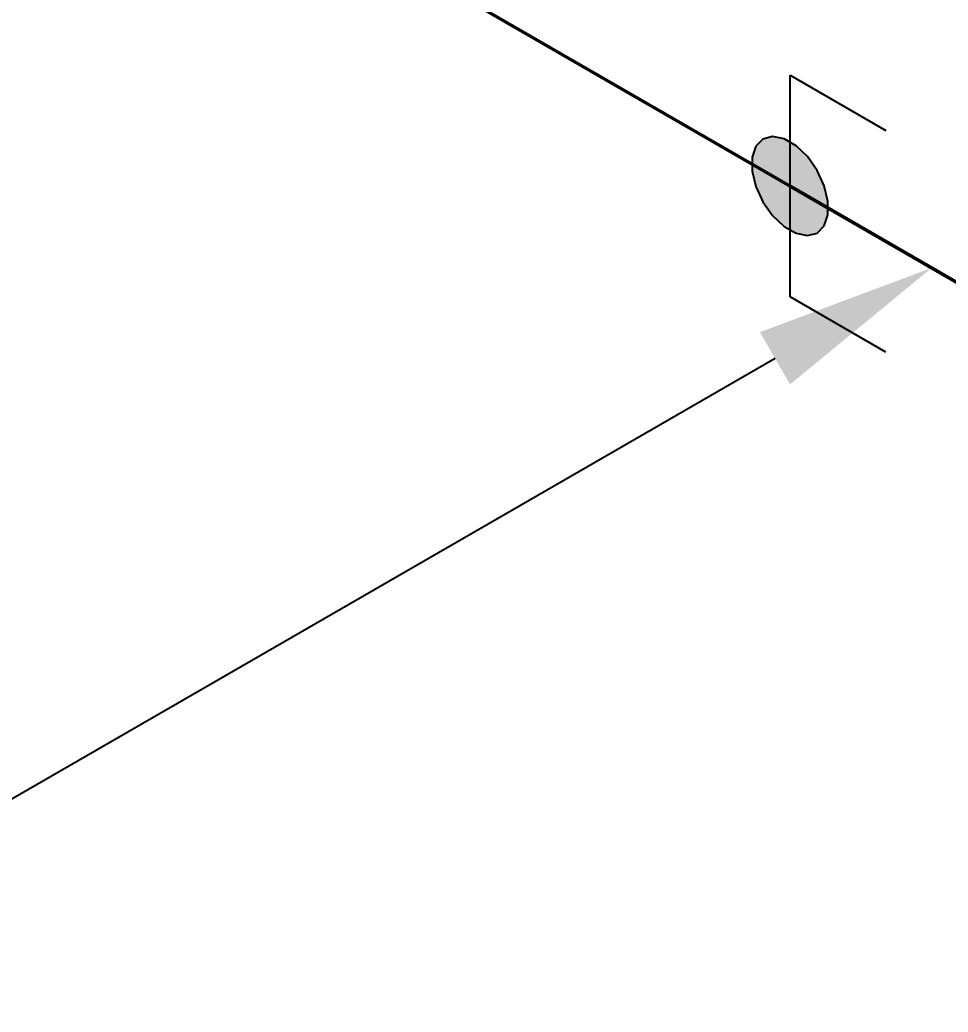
# Model space of a CAD drawing. Header units: millimetres. Extents: x 0 to 594, y 0 to 420.
# Drawn here: x 194.83 to 207.65, y 315.28 to 328.99 of the extents above; entities that cross this region are included whole.
import ezdxf

# ---------------------------------------------------------------- set-up
doc = ezdxf.new("R2010")
doc.units = ezdxf.units.MM
doc.header["$LTSCALE"] = 0.25
doc.layers.add('용접', color=1, linetype='Continuous')
doc.layers.add('치수', color=1, linetype='Continuous')
doc.layers.add('파이프 작은 보어', color=30, linetype='Continuous', lineweight=50)
doc.styles.add('AdskIsoMetric', font='arial.ttf', dxfattribs={"width": 0.8, "height": 2.5})
doc.styles.add('AdskIsoMetric-30', font='arial.ttf', dxfattribs={"width": 0.8, "height": 2.5})
doc.dimstyles.new('AdskIsoMetric', dxfattribs={"dimtxt": 2.5, "dimasz": 2.5, "dimexe": 1, "dimexo": 2, "dimgap": 0.8, "dimtad": 1, "dimdec": 0, "dimrnd": 1, "dimzin": 0, "dimdsep": 46, "dimtxsty": 'AdskIsoMetric', "dimcen": 0, "dimclrt": 7, "dimadec": 0, "dimazin": 0, "dimtfac": 1, "dimtdec": 0, "dimtmove": 1, "dimatfit": 3, "dimfxl": 0, "dimfrac": 2, "dimtolj": 1, "dimtzin": 0, "dimarcsym": 0})

# ---------------------------------------------------------------- blocks, each defined once
blk = doc.blocks.new('*D83')
at = {"layer": 'Defpoints', "color": 0}
for p in [(220.417, 318.066), (179.131, 309.23), (192.122, 301.73)]:
    blk.add_point(p, dxfattribs=at)
at = {"layer": '치수', "color": 0, "lineweight": -2}
for p, q in [((205.262, 324.316), (181.296, 310.48)), ((190.122, 302.885), (178.131, 309.808))]:
    blk.add_line(p, q, dxfattribs=at)
at = {"layer": '치수', "color": 0}
for points in [[(205.053, 324.677), (205.47, 323.956), (207.427, 325.566)], [(181.088, 310.841), (181.505, 310.119), (179.131, 309.23)]]:
    blk.add_solid(points, dxfattribs=at)
at = {"layer": '치수', "color": 7, "insert": (191.013, 318.707), "char_height": 2.5, "attachment_point": 5, "rotation": 30, "style": 'AdskIsoMetric-30'}
blk.add_mtext('\\A1;909', dxfattribs=at)
blk = doc.blocks.new('*D84')
at = {"layer": 'Defpoints', "color": 0}
for p in [(220.417, 333.066), (200.166, 329.758), (220.417, 318.066)]:
    blk.add_point(p, dxfattribs=at)
at = {"layer": '치수', "color": 0, "lineweight": -2}
for p, q in [((202.331, 343.508), (218.252, 334.316)), ((220.417, 320.376), (220.417, 334.221))]:
    blk.add_line(p, q, dxfattribs=at)
at = {"layer": '치수', "color": 0}
for points in [[(202.54, 343.869), (202.123, 343.147), (200.166, 344.758)], [(218.46, 334.677), (218.044, 333.956), (220.417, 333.066)]]:
    blk.add_solid(points, dxfattribs=at)
at = {"layer": '치수', "color": 7, "insert": (210.512, 341.402), "char_height": 2.5, "attachment_point": 5, "rotation": 330, "style": 'AdskIsoMetric-30'}
blk.add_mtext('\\A1;499', dxfattribs=at)
blk = doc.blocks.new('엘보우-5-Iso2DSkew180')
at = {"color": 0, "linetype": 'ByBlock', "lineweight": -2, "extrusion": (-0.707107, -0.408248, 0.57735)}
for p, q in [((0, 6.124), (0, 0)), ((0, 0), (5.303, -3.062)), ((0, 0), (0, 0))]:
    blk.add_line(p, q, dxfattribs=at)
blk = doc.blocks.new('SocketWeld-2-IsoRight')
blk.add_hatch(color=256).paths.add_polyline_path([(0.00553, -0.04352), (0.00575, -0.04356), (0.00596, -0.0436), (0.00617, -0.04365), (0.00639, -0.04369), (0.0066, -0.04373), (0.00682, -0.04378), (0.00703, -0.04382), (0.00725, -0.04386), (0.00746, -0.04391), (0.00768, -0.04395), (0.00789, -0.04399), (0.00811, -0.04404), (0.00832, -0.04408), (0.00854, -0.04412), (0.00875, -0.04417), (0.00897, -0.04421), (0.00918, -0.04425), (0.0094, -0.0443), (0.00961, -0.04434), (0.00982, -0.04438), (0.01004, -0.04443), (0.01025, -0.04447), (0.01047, -0.04451), (0.01068, -0.04456), (0.0109, -0.0446), (0.01111, -0.04464), (0.01133, -0.04469), (0.01154, -0.04473), (0.01176, -0.04477), (0.01197, -0.04482), (0.01219, -0.04486), (0.0124, -0.0449), (0.01262, -0.04495), (0.01283, -0.04499), (0.01305, -0.04503), (0.01326, -0.04508), (0.01347, -0.04512), (0.01369, -0.04516), (0.0139, -0.04521), (0.01412, -0.04525), (0.01433, -0.04529), (0.01455, -0.04534), (0.01476, -0.04538), (0.01498, -0.04543), (0.01519, -0.04547), (0.01541, -0.04551), (0.01562, -0.04556), (0.01584, -0.0456), (0.01605, -0.04564), (0.01605, -0.04564), (0.01623, -0.04559), (0.01642, -0.04555), (0.0166, -0.0455), (0.01678, -0.04545), (0.01696, -0.0454), (0.01715, -0.04536), (0.01733, -0.04531), (0.01751, -0.04526), (0.01769, -0.04521), (0.01788, -0.04516), (0.01806, -0.04512), (0.01824, -0.04507), (0.01843, -0.04502), (0.01861, -0.04497), (0.01879, -0.04493), (0.01897, -0.04488), (0.01916, -0.04483), (0.01934, -0.04478), (0.01952, -0.04473), (0.0197, -0.04469), (0.01989, -0.04464), (0.02007, -0.04459), (0.02025, -0.04454), (0.02043, -0.0445), (0.02062, -0.04445), (0.0208, -0.0444), (0.02098, -0.04435), (0.02116, -0.0443), (0.02135, -0.04426), (0.02153, -0.04421), (0.02171, -0.04416), (0.0219, -0.04411), (0.02208, -0.04407), (0.02226, -0.04402), (0.02244, -0.04397), (0.02263, -0.04392), (0.02281, -0.04387), (0.02299, -0.04383), (0.02317, -0.04378), (0.02336, -0.04373), (0.02354, -0.04368), (0.02372, -0.04364), (0.0239, -0.04359), (0.02409, -0.04354), (0.02427, -0.04349), (0.02445, -0.04344), (0.02463, -0.0434), (0.02482, -0.04335), (0.025, -0.0433), (0.025, -0.0433), (0.02513, -0.04317), (0.02527, -0.04303), (0.0254, -0.0429), (0.02553, -0.04276), (0.02566, -0.04263), (0.0258, -0.0425), (0.02593, -0.04236), (0.02606, -0.04223), (0.02619, -0.04209), (0.02633, -0.04196), (0.02646, -0.04182), (0.02659, -0.04169), (0.02672, -0.04156), (0.02686, -0.04142), (0.02699, -0.04129), (0.02712, -0.04115), (0.02726, -0.04102), (0.02739, -0.04088), (0.02752, -0.04075), (0.02765, -0.04062), (0.02779, -0.04048), (0.02792, -0.04035), (0.02805, -0.04021), (0.02818, -0.04008), (0.02832, -0.03994), (0.02845, -0.03981), (0.02858, -0.03968), (0.02872, -0.03954), (0.02885, -0.03941), (0.02898, -0.03927), (0.02911, -0.03914), (0.02925, -0.039), (0.02938, -0.03887), (0.02951, -0.03874), (0.02964, -0.0386), (0.02978, -0.03847), (0.02991, -0.03833), (0.03004, -0.0382), (0.03017, -0.03806), (0.03031, -0.03793), (0.03044, -0.0378), (0.03057, -0.03766), (0.03071, -0.03753), (0.03084, -0.03739), (0.03097, -0.03726), (0.0311, -0.03712), (0.03124, -0.03699), (0.03137, -0.03686), (0.0315, -0.03672), (0.0315, -0.03672), (0.03157, -0.03651), (0.03164, -0.03631), (0.03171, -0.0361), (0.03178, -0.03589), (0.03185, -0.03568), (0.03192, -0.03548), (0.03199, -0.03527), (0.03206, -0.03506), (0.03213, -0.03485), (0.0322, -0.03465), (0.03227, -0.03444), (0.03234, -0.03423), (0.03241, -0.03402), (0.03248, -0.03381), (0.03255, -0.03361), (0.03262, -0.0334), (0.03269, -0.03319), (0.03276, -0.03298), (0.03283, -0.03278), (0.0329, -0.03257), (0.03297, -0.03236), (0.03304, -0.03215), (0.03311, -0.03195), (0.03318, -0.03174), (0.03325, -0.03153), (0.03332, -0.03132), (0.03339, -0.03112), (0.03346, -0.03091), (0.03352, -0.0307), (0.03359, -0.03049), (0.03366, -0.03028), (0.03373, -0.03008), (0.0338, -0.02987), (0.03387, -0.02966), (0.03394, -0.02945), (0.03401, -0.02925), (0.03408, -0.02904), (0.03415, -0.02883), (0.03422, -0.02862), (0.03429, -0.02842), (0.03436, -0.02821), (0.03443, -0.028), (0.0345, -0.02779), (0.03457, -0.02759), (0.03464, -0.02738), (0.03471, -0.02717), (0.03478, -0.02696), (0.03485, -0.02676), (0.03492, -0.02655), (0.03492, -0.02655), (0.03492, -0.02629), (0.03492, -0.02603), (0.03492, -0.02577), (0.03492, -0.0255), (0.03492, -0.02524), (0.03492, -0.02498), (0.03492, -0.02472), (0.03492, -0.02446), (0.03492, -0.0242), (0.03492, -0.02394), (0.03492, -0.02368), (0.03492, -0.02342), (0.03492, -0.02316), (0.03492, -0.0229), (0.03492, -0.02264), (0.03492, -0.02238), (0.03492, -0.02212), (0.03492, -0.02186), (0.03492, -0.02159), (0.03492, -0.02133), (0.03492, -0.02107), (0.03492, -0.02081), (0.03492, -0.02055), (0.03492, -0.02029), (0.03492, -0.02003), (0.03492, -0.01977), (0.03492, -0.01951), (0.03492, -0.01925), (0.03492, -0.01899), (0.03492, -0.01873), (0.03492, -0.01847), (0.03492, -0.01821), (0.03492, -0.01795), (0.03492, -0.01768), (0.03492, -0.01742), (0.03492, -0.01716), (0.03492, -0.0169), (0.03492, -0.01664), (0.03492, -0.01638), (0.03492, -0.01612), (0.03492, -0.01586), (0.03492, -0.0156), (0.03492, -0.01534), (0.03492, -0.01508), (0.03492, -0.01482), (0.03492, -0.01456), (0.03492, -0.0143), (0.03492, -0.01404), (0.03492, -0.01377), (0.03492, -0.01377), (0.03485, -0.01349), (0.03478, -0.0132), (0.03471, -0.01291), (0.03464, -0.01262), (0.03457, -0.01233), (0.0345, -0.01205), (0.03443, -0.01176), (0.03436, -0.01147), (0.03429, -0.01118), (0.03422, -0.01089), (0.03415, -0.0106), (0.03408, -0.01032), (0.03401, -0.01003), (0.03394, -0.00974), (0.03387, -0.00945), (0.0338, -0.00916), (0.03373, -0.00888), (0.03366, -0.00859), (0.03359, -0.0083), (0.03352, -0.00801), (0.03346, -0.00772), (0.03339, -0.00743), (0.03332, -0.00715), (0.03325, -0.00686), (0.03318, -0.00657), (0.03311, -0.00628), (0.03304, -0.00599), (0.03297, -0.00571), (0.0329, -0.00542), (0.03283, -0.00513), (0.03276, -0.00484), (0.03269, -0.00455), (0.03262, -0.00426), (0.03255, -0.00398), (0.03248, -0.00369), (0.03241, -0.0034), (0.03234, -0.00311), (0.03227, -0.00282), (0.0322, -0.00254), (0.03213, -0.00225), (0.03206, -0.00196), (0.03199, -0.00167), (0.03192, -0.00138), (0.03185, -0.00109), (0.03178, -0.00081), (0.03171, -0.00052), (0.03164, -0.00023), (0.03157, 0.00006), (0.0315, 0.00035), (0.0315, 0.00035), (0.03137, 0.00063), (0.03124, 0.00092), (0.0311, 0.00121), (0.03097, 0.0015), (0.03084, 0.00178), (0.03071, 0.00207), (0.03057, 0.00236), (0.03044, 0.00265), (0.03031, 0.00293), (0.03017, 0.00322), (0.03004, 0.00351), (0.02991, 0.0038), (0.02978, 0.00408), (0.02964, 0.00437), (0.02951, 0.00466), (0.02938, 0.00495), (0.02925, 0.00523), (0.02911, 0.00552), (0.02898, 0.00581), (0.02885, 0.0061), (0.02872, 0.00638), (0.02858, 0.00667), (0.02845, 0.00696), (0.02832, 0.00725), (0.02818, 0.00753), (0.02805, 0.00782), (0.02792, 0.00811), (0.02779, 0.0084), (0.02765, 0.00868), (0.02752, 0.00897), (0.02739, 0.00926), (0.02726, 0.00955), (0.02712, 0.00983), (0.02699, 0.01012), (0.02686, 0.01041), (0.02672, 0.0107), (0.02659, 0.01098), (0.02646, 0.01127), (0.02633, 0.01156), (0.02619, 0.01185), (0.02606, 0.01213), (0.02593, 0.01242), (0.0258, 0.01271), (0.02566, 0.013), (0.02553, 0.01328), (0.0254, 0.01357), (0.02527, 0.01386), (0.02513, 0.01415), (0.025, 0.01443), (0.025, 0.01443), (0.02482, 0.01469), (0.02463, 0.01495), (0.02445, 0.01521), (0.02427, 0.01547), (0.02409, 0.01573), (0.0239, 0.01599), (0.02372, 0.01624), (0.02354, 0.0165), (0.02336, 0.01676), (0.02317, 0.01702), (0.02299, 0.01728), (0.02281, 0.01754), (0.02263, 0.0178), (0.02244, 0.01806), (0.02226, 0.01831), (0.02208, 0.01857), (0.0219, 0.01883), (0.02171, 0.01909), (0.02153, 0.01935), (0.02135, 0.01961), (0.02116, 0.01987), (0.02098, 0.02012), (0.0208, 0.02038), (0.02062, 0.02064), (0.02043, 0.0209), (0.02025, 0.02116), (0.02007, 0.02142), (0.01989, 0.02168), (0.0197, 0.02193), (0.01952, 0.02219), (0.01934, 0.02245), (0.01916, 0.02271), (0.01897, 0.02297), (0.01879, 0.02323), (0.01861, 0.02349), (0.01843, 0.02375), (0.01824, 0.024), (0.01806, 0.02426), (0.01788, 0.02452), (0.01769, 0.02478), (0.01751, 0.02504), (0.01733, 0.0253), (0.01715, 0.02556), (0.01696, 0.02581), (0.01678, 0.02607), (0.0166, 0.02633), (0.01642, 0.02659), (0.01623, 0.02685), (0.01605, 0.02711), (0.01605, 0.02711), (0.01584, 0.02731), (0.01562, 0.02752), (0.01541, 0.02772), (0.01519, 0.02793), (0.01498, 0.02813), (0.01476, 0.02834), (0.01455, 0.02854), (0.01433, 0.02874), (0.01412, 0.02895), (0.0139, 0.02915), (0.01369, 0.02936), (0.01347, 0.02956), (0.01326, 0.02977), (0.01305, 0.02997), (0.01283, 0.03018), (0.01262, 0.03038), (0.0124, 0.03058), (0.01219, 0.03079), (0.01197, 0.03099), (0.01176, 0.0312), (0.01154, 0.0314), (0.01133, 0.03161), (0.01111, 0.03181), (0.0109, 0.03202), (0.01068, 0.03222), (0.01047, 0.03243), (0.01025, 0.03263), (0.01004, 0.03283), (0.00982, 0.03304), (0.00961, 0.03324), (0.0094, 0.03345), (0.00918, 0.03365), (0.00897, 0.03386), (0.00875, 0.03406), (0.00854, 0.03427), (0.00832, 0.03447), (0.00811, 0.03467), (0.00789, 0.03488), (0.00768, 0.03508), (0.00746, 0.03529), (0.00725, 0.03549), (0.00703, 0.0357), (0.00682, 0.0359), (0.0066, 0.03611), (0.00639, 0.03631), (0.00617, 0.03652), (0.00596, 0.03672), (0.00575, 0.03692), (0.00553, 0.03713), (0.00553, 0.03713), (0.00531, 0.03726), (0.00508, 0.03739), (0.00485, 0.03752), (0.00463, 0.03765), (0.0044, 0.03778), (0.00418, 0.03791), (0.00395, 0.03804), (0.00372, 0.03817), (0.0035, 0.0383), (0.00327, 0.03843), (0.00305, 0.03856), (0.00282, 0.03869), (0.0026, 0.03882), (0.00237, 0.03895), (0.00214, 0.03908), (0.00192, 0.03921), (0.00169, 0.03934), (0.00147, 0.03948), (0.00124, 0.03961), (0.00102, 0.03974), (0.00079, 0.03987), (0.00056, 0.04), (0.00034, 0.04013), (0.00011, 0.04026), (-0.00011, 0.04039), (-0.00034, 0.04052), (-0.00056, 0.04065), (-0.00079, 0.04078), (-0.00102, 0.04091), (-0.00124, 0.04104), (-0.00147, 0.04117), (-0.00169, 0.0413), (-0.00192, 0.04143), (-0.00214, 0.04156), (-0.00237, 0.04169), (-0.0026, 0.04182), (-0.00282, 0.04195), (-0.00305, 0.04208), (-0.00327, 0.04221), (-0.0035, 0.04234), (-0.00372, 0.04247), (-0.00395, 0.0426), (-0.00418, 0.04273), (-0.0044, 0.04286), (-0.00463, 0.04299), (-0.00485, 0.04312), (-0.00508, 0.04325), (-0.00531, 0.04339), (-0.00553, 0.04352), (-0.00553, 0.04352), (-0.00575, 0.04356), (-0.00596, 0.0436), (-0.00617, 0.04365), (-0.00639, 0.04369), (-0.0066, 0.04373), (-0.00682, 0.04378), (-0.00703, 0.04382), (-0.00725, 0.04386), (-0.00746, 0.04391), (-0.00768, 0.04395), (-0.00789, 0.04399), (-0.00811, 0.04404), (-0.00832, 0.04408), (-0.00854, 0.04412), (-0.00875, 0.04417), (-0.00897, 0.04421), (-0.00918, 0.04425), (-0.0094, 0.0443), (-0.00961, 0.04434), (-0.00982, 0.04438), (-0.01004, 0.04443), (-0.01025, 0.04447), (-0.01047, 0.04451), (-0.01068, 0.04456), (-0.0109, 0.0446), (-0.01111, 0.04464), (-0.01133, 0.04469), (-0.01154, 0.04473), (-0.01176, 0.04477), (-0.01197, 0.04482), (-0.01219, 0.04486), (-0.0124, 0.0449), (-0.01262, 0.04495), (-0.01283, 0.04499), (-0.01305, 0.04503), (-0.01326, 0.04508), (-0.01347, 0.04512), (-0.01369, 0.04516), (-0.0139, 0.04521), (-0.01412, 0.04525), (-0.01433, 0.04529), (-0.01455, 0.04534), (-0.01476, 0.04538), (-0.01498, 0.04543), (-0.01519, 0.04547), (-0.01541, 0.04551), (-0.01562, 0.04556), (-0.01584, 0.0456), (-0.01605, 0.04564), (-0.01605, 0.04564), (-0.01623, 0.04559), (-0.01642, 0.04555), (-0.0166, 0.0455), (-0.01678, 0.04545), (-0.01696, 0.0454), (-0.01715, 0.04536), (-0.01733, 0.04531), (-0.01751, 0.04526), (-0.01769, 0.04521), (-0.01788, 0.04516), (-0.01806, 0.04512), (-0.01824, 0.04507), (-0.01843, 0.04502), (-0.01861, 0.04497), (-0.01879, 0.04493), (-0.01897, 0.04488), (-0.01916, 0.04483), (-0.01934, 0.04478), (-0.01952, 0.04473), (-0.0197, 0.04469), (-0.01989, 0.04464), (-0.02007, 0.04459), (-0.02025, 0.04454), (-0.02043, 0.0445), (-0.02062, 0.04445), (-0.0208, 0.0444), (-0.02098, 0.04435), (-0.02116, 0.0443), (-0.02135, 0.04426), (-0.02153, 0.04421), (-0.02171, 0.04416), (-0.0219, 0.04411), (-0.02208, 0.04407), (-0.02226, 0.04402), (-0.02244, 0.04397), (-0.02263, 0.04392), (-0.02281, 0.04387), (-0.02299, 0.04383), (-0.02317, 0.04378), (-0.02336, 0.04373), (-0.02354, 0.04368), (-0.02372, 0.04364), (-0.0239, 0.04359), (-0.02409, 0.04354), (-0.02427, 0.04349), (-0.02445, 0.04344), (-0.02463, 0.0434), (-0.02482, 0.04335), (-0.025, 0.0433), (-0.025, 0.0433), (-0.02513, 0.04317), (-0.02527, 0.04303), (-0.0254, 0.0429), (-0.02553, 0.04276), (-0.02566, 0.04263), (-0.0258, 0.0425), (-0.02593, 0.04236), (-0.02606, 0.04223), (-0.02619, 0.04209), (-0.02633, 0.04196), (-0.02646, 0.04182), (-0.02659, 0.04169), (-0.02672, 0.04156), (-0.02686, 0.04142), (-0.02699, 0.04129), (-0.02712, 0.04115), (-0.02726, 0.04102), (-0.02739, 0.04088), (-0.02752, 0.04075), (-0.02765, 0.04062), (-0.02779, 0.04048), (-0.02792, 0.04035), (-0.02805, 0.04021), (-0.02818, 0.04008), (-0.02832, 0.03994), (-0.02845, 0.03981), (-0.02858, 0.03968), (-0.02872, 0.03954), (-0.02885, 0.03941), (-0.02898, 0.03927), (-0.02911, 0.03914), (-0.02925, 0.039), (-0.02938, 0.03887), (-0.02951, 0.03874), (-0.02964, 0.0386), (-0.02978, 0.03847), (-0.02991, 0.03833), (-0.03004, 0.0382), (-0.03017, 0.03806), (-0.03031, 0.03793), (-0.03044, 0.0378), (-0.03057, 0.03766), (-0.03071, 0.03753), (-0.03084, 0.03739), (-0.03097, 0.03726), (-0.0311, 0.03712), (-0.03124, 0.03699), (-0.03137, 0.03686), (-0.0315, 0.03672), (-0.0315, 0.03672), (-0.03157, 0.03651), (-0.03164, 0.03631), (-0.03171, 0.0361), (-0.03178, 0.03589), (-0.03185, 0.03568), (-0.03192, 0.03548), (-0.03199, 0.03527), (-0.03206, 0.03506), (-0.03213, 0.03485), (-0.0322, 0.03465), (-0.03227, 0.03444), (-0.03234, 0.03423), (-0.03241, 0.03402), (-0.03248, 0.03381), (-0.03255, 0.03361), (-0.03262, 0.0334), (-0.03269, 0.03319), (-0.03276, 0.03298), (-0.03283, 0.03278), (-0.0329, 0.03257), (-0.03297, 0.03236), (-0.03304, 0.03215), (-0.03311, 0.03195), (-0.03318, 0.03174), (-0.03325, 0.03153), (-0.03332, 0.03132), (-0.03339, 0.03112), (-0.03346, 0.03091), (-0.03352, 0.0307), (-0.03359, 0.03049), (-0.03366, 0.03028), (-0.03373, 0.03008), (-0.0338, 0.02987), (-0.03387, 0.02966), (-0.03394, 0.02945), (-0.03401, 0.02925), (-0.03408, 0.02904), (-0.03415, 0.02883), (-0.03422, 0.02862), (-0.03429, 0.02842), (-0.03436, 0.02821), (-0.03443, 0.028), (-0.0345, 0.02779), (-0.03457, 0.02759), (-0.03464, 0.02738), (-0.03471, 0.02717), (-0.03478, 0.02696), (-0.03485, 0.02676), (-0.03492, 0.02655), (-0.03492, 0.02655), (-0.03492, 0.02629), (-0.03492, 0.02603), (-0.03492, 0.02577), (-0.03492, 0.0255), (-0.03492, 0.02524), (-0.03492, 0.02498), (-0.03492, 0.02472), (-0.03492, 0.02446), (-0.03492, 0.0242), (-0.03492, 0.02394), (-0.03492, 0.02368), (-0.03492, 0.02342), (-0.03492, 0.02316), (-0.03492, 0.0229), (-0.03492, 0.02264), (-0.03492, 0.02238), (-0.03492, 0.02212), (-0.03492, 0.02186), (-0.03492, 0.02159), (-0.03492, 0.02133), (-0.03492, 0.02107), (-0.03492, 0.02081), (-0.03492, 0.02055), (-0.03492, 0.02029), (-0.03492, 0.02003), (-0.03492, 0.01977), (-0.03492, 0.01951), (-0.03492, 0.01925), (-0.03492, 0.01899), (-0.03492, 0.01873), (-0.03492, 0.01847), (-0.03492, 0.01821), (-0.03492, 0.01795), (-0.03492, 0.01768), (-0.03492, 0.01742), (-0.03492, 0.01716), (-0.03492, 0.0169), (-0.03492, 0.01664), (-0.03492, 0.01638), (-0.03492, 0.01612), (-0.03492, 0.01586), (-0.03492, 0.0156), (-0.03492, 0.01534), (-0.03492, 0.01508), (-0.03492, 0.01482), (-0.03492, 0.01456), (-0.03492, 0.0143), (-0.03492, 0.01404), (-0.03492, 0.01377), (-0.03492, 0.01377), (-0.03485, 0.01349), (-0.03478, 0.0132), (-0.03471, 0.01291), (-0.03464, 0.01262), (-0.03457, 0.01233), (-0.0345, 0.01205), (-0.03443, 0.01176), (-0.03436, 0.01147), (-0.03429, 0.01118), (-0.03422, 0.01089), (-0.03415, 0.0106), (-0.03408, 0.01032), (-0.03401, 0.01003), (-0.03394, 0.00974), (-0.03387, 0.00945), (-0.0338, 0.00916), (-0.03373, 0.00888), (-0.03366, 0.00859), (-0.03359, 0.0083), (-0.03352, 0.00801), (-0.03346, 0.00772), (-0.03339, 0.00743), (-0.03332, 0.00715), (-0.03325, 0.00686), (-0.03318, 0.00657), (-0.03311, 0.00628), (-0.03304, 0.00599), (-0.03297, 0.00571), (-0.0329, 0.00542), (-0.03283, 0.00513), (-0.03276, 0.00484), (-0.03269, 0.00455), (-0.03262, 0.00426), (-0.03255, 0.00398), (-0.03248, 0.00369), (-0.03241, 0.0034), (-0.03234, 0.00311), (-0.03227, 0.00282), (-0.0322, 0.00254), (-0.03213, 0.00225), (-0.03206, 0.00196), (-0.03199, 0.00167), (-0.03192, 0.00138), (-0.03185, 0.00109), (-0.03178, 0.00081), (-0.03171, 0.00052), (-0.03164, 0.00023), (-0.03157, -0.00006), (-0.0315, -0.00035), (-0.0315, -0.00035), (-0.03137, -0.00063), (-0.03124, -0.00092), (-0.0311, -0.00121), (-0.03097, -0.0015), (-0.03084, -0.00178), (-0.03071, -0.00207), (-0.03057, -0.00236), (-0.03044, -0.00265), (-0.03031, -0.00293), (-0.03017, -0.00322), (-0.03004, -0.00351), (-0.02991, -0.0038), (-0.02978, -0.00408), (-0.02964, -0.00437), (-0.02951, -0.00466), (-0.02938, -0.00495), (-0.02925, -0.00523), (-0.02911, -0.00552), (-0.02898, -0.00581), (-0.02885, -0.0061), (-0.02872, -0.00638), (-0.02858, -0.00667), (-0.02845, -0.00696), (-0.02832, -0.00725), (-0.02818, -0.00753), (-0.02805, -0.00782), (-0.02792, -0.00811), (-0.02779, -0.0084), (-0.02765, -0.00868), (-0.02752, -0.00897), (-0.02739, -0.00926), (-0.02726, -0.00955), (-0.02712, -0.00983), (-0.02699, -0.01012), (-0.02686, -0.01041), (-0.02672, -0.0107), (-0.02659, -0.01098), (-0.02646, -0.01127), (-0.02633, -0.01156), (-0.02619, -0.01185), (-0.02606, -0.01213), (-0.02593, -0.01242), (-0.0258, -0.01271), (-0.02566, -0.013), (-0.02553, -0.01328), (-0.0254, -0.01357), (-0.02527, -0.01386), (-0.02513, -0.01415), (-0.025, -0.01443), (-0.025, -0.01443), (-0.02482, -0.01469), (-0.02463, -0.01495), (-0.02445, -0.01521), (-0.02427, -0.01547), (-0.02409, -0.01573), (-0.0239, -0.01599), (-0.02372, -0.01624), (-0.02354, -0.0165), (-0.02336, -0.01676), (-0.02317, -0.01702), (-0.02299, -0.01728), (-0.02281, -0.01754), (-0.02263, -0.0178), (-0.02244, -0.01806), (-0.02226, -0.01831), (-0.02208, -0.01857), (-0.0219, -0.01883), (-0.02171, -0.01909), (-0.02153, -0.01935), (-0.02135, -0.01961), (-0.02116, -0.01987), (-0.02098, -0.02012), (-0.0208, -0.02038), (-0.02062, -0.02064), (-0.02043, -0.0209), (-0.02025, -0.02116), (-0.02007, -0.02142), (-0.01989, -0.02168), (-0.0197, -0.02193), (-0.01952, -0.02219), (-0.01934, -0.02245), (-0.01916, -0.02271), (-0.01897, -0.02297), (-0.01879, -0.02323), (-0.01861, -0.02349), (-0.01843, -0.02375), (-0.01824, -0.024), (-0.01806, -0.02426), (-0.01788, -0.02452), (-0.01769, -0.02478), (-0.01751, -0.02504), (-0.01733, -0.0253), (-0.01715, -0.02556), (-0.01696, -0.02581), (-0.01678, -0.02607), (-0.0166, -0.02633), (-0.01642, -0.02659), (-0.01623, -0.02685), (-0.01605, -0.02711), (-0.01605, -0.02711), (-0.01584, -0.02731), (-0.01562, -0.02752), (-0.01541, -0.02772), (-0.01519, -0.02793), (-0.01498, -0.02813), (-0.01476, -0.02834), (-0.01455, -0.02854), (-0.01433, -0.02874), (-0.01412, -0.02895), (-0.0139, -0.02915), (-0.01369, -0.02936), (-0.01347, -0.02956), (-0.01326, -0.02977), (-0.01305, -0.02997), (-0.01283, -0.03018), (-0.01262, -0.03038), (-0.0124, -0.03058), (-0.01219, -0.03079), (-0.01197, -0.03099), (-0.01176, -0.0312), (-0.01154, -0.0314), (-0.01133, -0.03161), (-0.01111, -0.03181), (-0.0109, -0.03202), (-0.01068, -0.03222), (-0.01047, -0.03243), (-0.01025, -0.03263), (-0.01004, -0.03283), (-0.00982, -0.03304), (-0.00961, -0.03324), (-0.0094, -0.03345), (-0.00918, -0.03365), (-0.00897, -0.03386), (-0.00875, -0.03406), (-0.00854, -0.03427), (-0.00832, -0.03447), (-0.00811, -0.03467), (-0.00789, -0.03488), (-0.00768, -0.03508), (-0.00746, -0.03529), (-0.00725, -0.03549), (-0.00703, -0.0357), (-0.00682, -0.0359), (-0.0066, -0.03611), (-0.00639, -0.03631), (-0.00617, -0.03652), (-0.00596, -0.03672), (-0.00575, -0.03692), (-0.00553, -0.03713), (-0.00553, -0.03713), (-0.00531, -0.03726), (-0.00508, -0.03739), (-0.00485, -0.03752), (-0.00463, -0.03765), (-0.0044, -0.03778), (-0.00418, -0.03791), (-0.00395, -0.03804), (-0.00372, -0.03817), (-0.0035, -0.0383), (-0.00327, -0.03843), (-0.00305, -0.03856), (-0.00282, -0.03869), (-0.0026, -0.03882), (-0.00237, -0.03895), (-0.00214, -0.03908), (-0.00192, -0.03921), (-0.00169, -0.03934), (-0.00147, -0.03948), (-0.00124, -0.03961), (-0.00102, -0.03974), (-0.00079, -0.03987), (-0.00056, -0.04), (-0.00034, -0.04013), (-0.00011, -0.04026), (0.00011, -0.04039), (0.00034, -0.04052), (0.00056, -0.04065), (0.00079, -0.04078), (0.00102, -0.04091), (0.00124, -0.04104), (0.00147, -0.04117), (0.00169, -0.0413), (0.00192, -0.04143), (0.00214, -0.04156), (0.00237, -0.04169), (0.0026, -0.04182), (0.00282, -0.04195), (0.00305, -0.04208), (0.00327, -0.04221), (0.0035, -0.04234), (0.00372, -0.04247), (0.00395, -0.0426), (0.00418, -0.04273), (0.0044, -0.04286), (0.00463, -0.04299), (0.00485, -0.04312), (0.00508, -0.04325), (0.00531, -0.04339)], flags=0)
at = {"color": 0, "linetype": 'ByBlock', "lineweight": -2, "extrusion": (-0.707107, -0.408248, 0.57735)}
for p, q in [((-0.08839, 0.15309), (0, 0.10206)), ((0, 0.10206), (0, -0.10206)), ((-0.0315, 0.03672), (-0.03492, 0.02655)), ((-0.025, 0.0433), (-0.0315, 0.03672)), ((-0.01605, 0.04564), (-0.025, 0.0433)), ((-0.00553, 0.04352), (-0.01605, 0.04564)), ((0.00553, 0.03713), (-0.00553, 0.04352)), ((0.01605, 0.02711), (0.00553, 0.03713)), ((-0.03492, 0.02655), (-0.03492, 0.01377)), ((0.025, 0.01443), (0.01605, 0.02711)), ((-0.03492, 0.01377), (-0.0315, -0.00035)), ((0.0315, 0.00035), (0.025, 0.01443)), ((0.03492, -0.01377), (0.0315, 0.00035)), ((-0.0315, -0.00035), (-0.025, -0.01443)), ((-0.025, -0.01443), (-0.01605, -0.02711)), ((0.03492, -0.02655), (0.03492, -0.01377)), ((-0.01605, -0.02711), (-0.00553, -0.03713)), ((0.0315, -0.03672), (0.03492, -0.02655)), ((-0.00553, -0.03713), (0.00553, -0.04352)), ((0.00553, -0.04352), (0.01605, -0.04564)), ((0.01605, -0.04564), (0.025, -0.0433)), ((0.025, -0.0433), (0.0315, -0.03672)), ((0, -0.10206), (-0.08839, -0.05103))]:
    blk.add_line(p, q, dxfattribs=at)

msp = doc.modelspace()

# ---------------------------------------------------------------- linework, layer by layer
at = {"layer": '파이프 작은 보어'}
msp.add_lwpolyline([(205.4697, 326.6963), (215.1137, 321.1283)], dxfattribs=at)

# ---------------------------------------------------------------- block references
at = {"layer": '용접', "xscale": 15, "yscale": 15, "zscale": 15, "rotation": 180.0000000028112}
msp.add_blockref('SocketWeld-2-IsoRight', (205.4697, 326.6963), dxfattribs=at)
at = {"layer": '파이프 작은 보어'}
msp.add_blockref('엘보우-5-Iso2DSkew180', (200.1664, 329.7582), dxfattribs=at)

# ---------------------------------------------------------------- dimensions: what is measured, and where the dimension line sits
at = {"layer": '치수'}
for base, p1, p2, angle, text, override, picture, middle in [((220.417, 333.0665), (200.1664, 329.7582), (220.417, 318.0665), 330, '499', {"dimtad": 0, "dimlfac": 21.327967, "dimtxsty": 'AdskIsoMetric-30', "dimse1": 1, "dimse2": 0, "dimsd1": 0, "dimsd2": 0, "dimtmove": 1}, '*D84', (210.5117, 341.4022)), ((179.1314, 309.2302), (220.417, 318.0665), (192.1218, 301.7302), 210, '909', {"dimtad": 0, "dimlfac": 27.833186, "dimtxsty": 'AdskIsoMetric-30', "dimse1": 1, "dimse2": 0, "dimsd1": 0, "dimsd2": 0, "dimtmove": 1}, '*D83', (191.0127, 318.7068))]:
    dim = msp.add_linear_dim(base=base, p1=p1, p2=p2, angle=angle, text=text, dimstyle='AdskIsoMetric', override=override, dxfattribs=at)
    dim.commit()
    dim.dimension.update_dxf_attribs({"geometry": picture, "text_midpoint": middle, "dimtype": 160})

doc.saveas('drawing.dxf')
